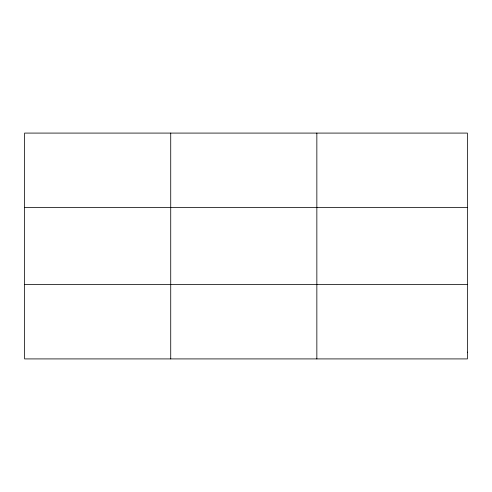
<?xml version="1.0" encoding="UTF-8"?>
<svg xmlns="http://www.w3.org/2000/svg" width="492" height="492" viewBox="0 0 492 492"><rect width="100%" height="100%" fill="white"/><g stroke="black" fill="none" stroke-linecap="round" stroke-linejoin="round"><path stroke-width="0.74" d="M170.724 358.914L170.724 133.086M316.848 358.914L316.848 133.086M24.6 207.606L467.4 207.606M24.6 284.394L467.4 284.394M467.4 352.143L467.4 358.914L24.6 358.914L24.6 133.086L467.4 133.086L467.4 352.143"/></g></svg>
